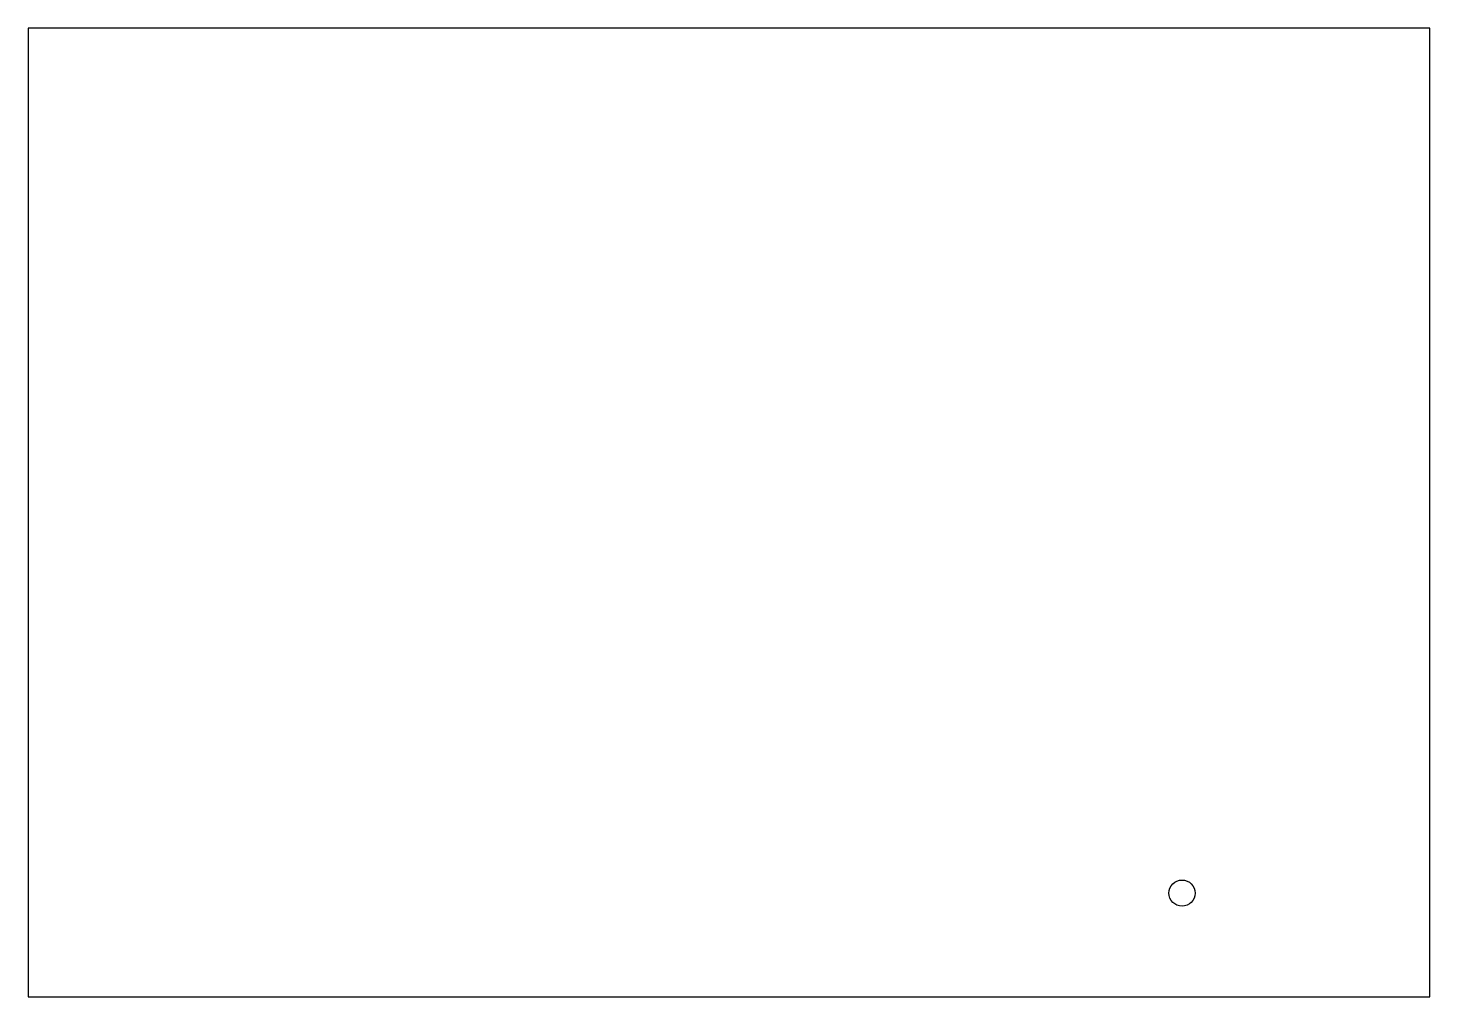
# Model space of a CAD drawing. Header units: millimetres. Extents: x -155 to 380, y -40 to 330.
import ezdxf

# ---------------------------------------------------------------- set-up
doc = ezdxf.new("R2010")
doc.units = ezdxf.units.MM
doc.layers.add('Layer_1', color=7, linetype='CONTINUOUS')

msp = doc.modelspace()

# ---------------------------------------------------------------- linework, layer by layer
at = {"layer": 'Layer_1', "color": 7}
for points in [[(-154.56049, 329.673507), (-154.56049, -40.32664), (380.43941, -40.32664), (380.43941, 329.673507)], [(285.81625, 4.3404)]]:
    msp.add_lwpolyline(points, close=True, dxfattribs=at)
for points in [[(280.81604, -0.6593), (280.816206, 2.102089), (283.054861, 4.340516), (285.81625, 4.3404)], [(285.81625, 4.3404), (288.577436, 4.340229), (290.815774, 2.101886), (290.81594, -0.6593)], [(282.280506, -4.195044), (281.342773, -3.257311), (280.815984, -1.985455), (280.81604, -0.6593)], [(285.81625, -5.65951), (284.490095, -5.659566), (283.218239, -5.132777), (282.280506, -4.195044)], [(290.81594, -0.6593), (290.816056, -3.420685), (288.577635, -5.659339), (285.81625, -5.65951)]]:
    msp.add_open_spline(points, degree=3, dxfattribs=at)

doc.saveas('drawing.dxf')
